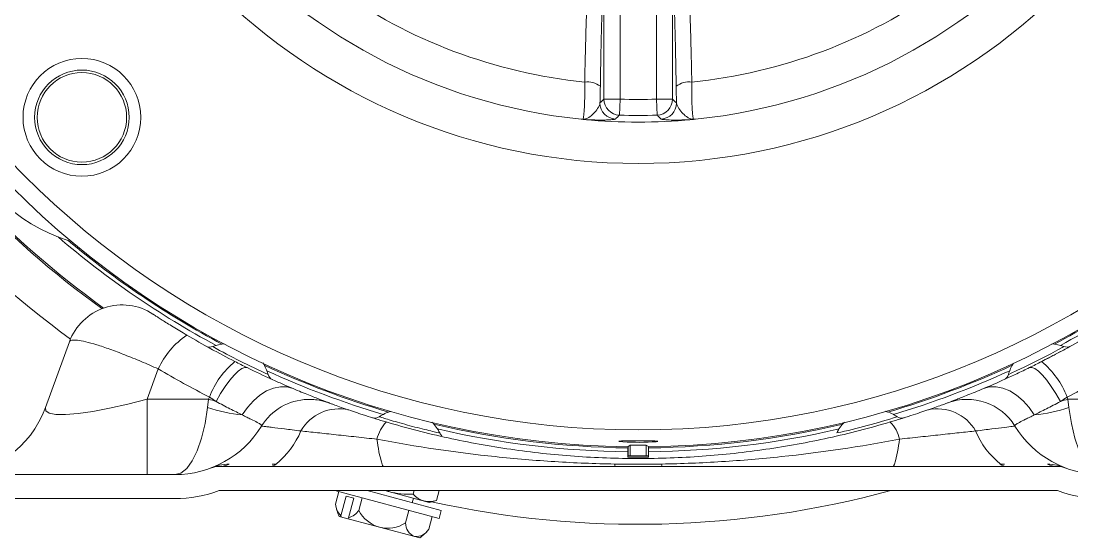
# Paper-space layout '_Right' of a CAD drawing. Header units: inches. Extents: x -5.71 to 3.63, y -3.65 to 3.62.
# Drawn here: x -2.304 to 1.619, y -3.647 to -1.718 of the extents above; entities that cross this region are included whole.
import ezdxf

# ---------------------------------------------------------------- set-up
doc = ezdxf.new("R2010")
doc.units = ezdxf.units.IN
doc.header["$MEASUREMENT"] = 0

psp = doc.layouts.new('_Right')

# ---------------------------------------------------------------- linework, layer by layer
at = {"color": 7, "linetype": 'Continuous', "lineweight": 15}
for p, q in [((-0.128, -2.0091), (-0.128, -1.4946)), ((-0.0681, -1.4946), (-0.0681, -2.0091)), ((0.0681, -2.0091), (0.0681, -1.4946)), ((0.128, -1.4946), (0.128, -2.0091)), ((-0.0681, -2.0091), (-0.128, -2.0091)), ((-0.0681, -2.0091), (-0.0701, -2.069)), ((0.128, -2.0091), (0.0681, -2.0091)), ((0.0701, -2.069), (0.0681, -2.0091)), ((-2.2129, -3.1603), (-2.1236, -2.915)), ((-1.6016, -2.9376), (-1.589, -2.9445)), ((-1.7919, -3.0161), (-1.8328, -3.1287)), ((-1.8328, -3.1287), (-1.8328, -3.4103)), ((-1.8328, -3.1287), (-1.6039, -3.1287)), ((-1.6039, -3.1287), (-1.6078, -3.1603)), ((-1.6039, -3.1287), (-1.6011, -3.121)), ((-1.1759, -3.1362), (-1.1703, -3.1377)), ((1.6011, -3.121), (1.6039, -3.1287)), ((1.6039, -3.1287), (1.6078, -3.1603)), ((1.6039, -3.1287), (1.8328, -3.1287)), ((-1.154, -3.143), (-1.1547, -3.1428)), ((1.1546, -3.1428), (1.1541, -3.143)), ((-0.0384, -3.345), (-0.0384, -3.3108)), ((-0.0382, -3.3061), (-0.03, -3.3002)), ((-0.0382, -3.3061), (-0.0382, -3.34)), ((-0.03, -3.3002), (-0.03, -3.34)), ((0.03, -3.3002), (0.0382, -3.3061)), ((0.03, -3.3002), (0.03, -3.34)), ((0.0382, -3.34), (0.0382, -3.3061)), ((0.0384, -3.3108), (0.0384, -3.345)), ((0.0384, -3.345), (-0.0384, -3.345)), ((0.0382, -3.34), (-0.0382, -3.34)), ((-3.25, -3.4103), (-1.73, -3.4103)), ((1.5648, -3.3803), (-1.5648, -3.3803)), ((1.5648, -3.47), (-1.5648, -3.47)), ((-1.1322, -3.47), (-0.7434, -3.5742)), ((-1.1298, -3.5206), (-1.1173, -3.474)), ((-1.0907, -3.4904), (-1.1104, -3.564)), ((-1.0617, -3.4982), (-1.0907, -3.4904)), ((-1.0124, -3.47), (-0.7354, -3.5442)), ((-0.7801, -3.5142), (-0.9456, -3.4699)), ((-0.8365, -3.47), (-0.8402, -3.4837)), ((-0.7433, -3.47), (-0.7532, -3.507)), ((-3.25, -3.5), (-1.73, -3.5)), ((-1.0814, -3.5718), (-1.0617, -3.4982)), ((-1.0428, -3.5439), (-1.0303, -3.4973)), ((-0.8436, -3.5152), (-0.8391, -3.4985)), ((-0.7801, -3.5142), (-0.7532, -3.507)), ((-1.1171, -3.5662), (-0.8157, -3.6469)), ((-0.8688, -3.5906), (-0.8563, -3.5439)), ((-0.7818, -3.6139), (-0.7693, -3.5672)), ((-0.7434, -3.5742), (-0.7354, -3.5442))]:
    psp.add_line(p, q, dxfattribs=at)
at = {"color": 8, "linetype": 'Continuous', "lineweight": 15}
for p, q in [((-1.3672, -3.371), (-1.3517, -3.371)), ((1.3517, -3.371), (1.3672, -3.371))]:
    psp.add_line(p, q, dxfattribs=at)
at = {"color": 8, "linetype": 'Continuous', "lineweight": 15, "flags": 128}
psp.add_lwpolyline([(1.3829, -3.0363), (1.3829, -3.0363), (1.3927, -3.0318), (1.4128, -3.0225), (1.4407, -3.0093), (1.4734, -2.9933), (1.5077, -2.976), (1.5398, -2.9592), (1.5659, -2.9451), (1.5829, -2.9357), (1.5886, -2.9325), (1.5886, -2.9325)], dxfattribs=at)
at = {"color": 7, "linetype": 'Continuous', "lineweight": 15, "flags": 128}
for points in [[(-1.4606, -3.0112), (-1.4694, -3.0102), (-1.4805, -3.0146), (-1.4937, -3.0243), (-1.5086, -3.039), (-1.5248, -3.0583), (-1.5418, -3.0816), (-1.5591, -3.1083), (-1.5762, -3.1376)], [(1.4606, -3.0112), (1.4694, -3.0102), (1.4805, -3.0146), (1.4937, -3.0243), (1.5086, -3.039), (1.5248, -3.0583), (1.5418, -3.0816), (1.5591, -3.1083), (1.5762, -3.1376)], [(-1.2886, -3.0896), (-1.3115, -3.0832), (-1.336, -3.0825), (-1.3616, -3.0875), (-1.3874, -3.0981), (-1.4127, -3.1139), (-1.4367, -3.1346), (-1.4589, -3.1595), (-1.4786, -3.1879)], [(1.2886, -3.0896), (1.3115, -3.0832), (1.336, -3.0825), (1.3616, -3.0875), (1.3874, -3.0981), (1.4127, -3.1139), (1.4367, -3.1346), (1.4589, -3.1595), (1.4786, -3.1879)], [(-2.2129, -3.1603), (-2.212, -3.1728), (-2.1989, -3.1815), (-2.174, -3.1861), (-2.1378, -3.1864), (-2.0915, -3.1826), (-2.0363, -3.1746), (-1.9736, -3.1627), (-1.9051, -3.1473), (-1.8328, -3.1287)], [(-1.6078, -3.1603), (-1.6174, -3.2203), (-1.6304, -3.2746), (-1.6464, -3.3214), (-1.665, -3.3594), (-1.6855, -3.3874), (-1.7074, -3.4045), (-1.73, -3.4103)], [(1.73, -3.4103), (1.7074, -3.4045), (1.6855, -3.3874), (1.665, -3.3594), (1.6464, -3.3214), (1.6304, -3.2746), (1.6174, -3.2203), (1.6078, -3.1603)], [(-0.9504, -3.3803), (-0.9512, -3.3802), (-0.952, -3.3797), (-0.9528, -3.379), (-0.9536, -3.3779), (-0.9544, -3.3766), (-0.9552, -3.375), (-0.9559, -3.3731), (-0.9566, -3.371)], [(0.9504, -3.3803), (0.9512, -3.3802), (0.952, -3.3797), (0.9528, -3.379), (0.9536, -3.3779), (0.9544, -3.3766), (0.9552, -3.375), (0.9559, -3.3731), (0.9566, -3.371)]]:
    psp.add_lwpolyline(points, dxfattribs=at)
at = {"color": 7, "linetype": 'Continuous', "lineweight": 15}
for centre, radius in [((0, 0), 3.2435), ((0, 0), 2.2493), ((-2.0771, -2.0771), 0.2198), ((-2.0771, -2.0771), 0.1765), ((-2.0771, -2.0771), 0.167)]:
    psp.add_circle(centre, radius, dxfattribs=at)
for centre, radius, start, end in [((0, 0), 2.095, 275.8537, 264.1463), ((0, 0), 3.3064, 180.6616, 269.3384), ((0, 0), 3.3064, 270.6616, 359.3384), ((0, 0), 1.9559, 234.6749, 264.1352), ((0, 0), 1.9559, 275.8648, 305.3251), ((0, 0), 3.5959, 210.3505, 233.8817), ((0, 0), 3.435, 211.8398, 234.3458), ((-0.1886, -2.0206), 0.0758, 51.6505, 98.5607), ((0.1886, -2.0206), 0.0758, 81.4393, 128.3495), ((-0.0828, -2.0233), 0.0601, 180.1745, 267.4772), ((-0.0679, -2.0089), 0.0601, 180.176, 267.8837), ((0, 0), 2.0103, 268.0598, 271.9402), ((0.0679, -2.0089), 0.0601, 272.1163, 359.824), ((0.0828, -2.0233), 0.0601, 272.5228, 359.8255), ((0, 0), 2.0702, 268.0598, 271.9402), ((0, 0), 2.095, 264.5518, 275.4482), ((-1.9481, -1.9481), 0.6153, 197.0317, 252.9683), ((0, 0), 3.311, 229.9997, 242.0058), ((0, 0), 3.311, 297.9942, 310.0003), ((-1.9266, -2.9867), 0.2097, 56.8451, 160), ((-1.5189, -3.1385), 0.2991, 123.7699, 155.851), ((0, -0.0375), 3.313, 239.4251, 242.9661), ((0, -0.0375), 3.313, 297.0339, 300.5749), ((-1.5994, -2.9045), 0.03, 240.8636, 291.7564), ((-1.5326, -3.0781), 0.156, 94.4361, 110.8916), ((1.5326, -3.0781), 0.156, 68.9436, 85.7112), ((1.5994, -2.9045), 0.03, 249.0364, 299.1557), ((0, 0.0168), 3.5227, 239.4251, 242.9661), ((-1.2985, -3.2381), 0.3245, 129.7059, 158.8417), ((-1.5326, -3.0781), 0.156, 15.4812, 32.7686), ((0, 0), 3.311, 245.0566, 253.6528), ((0, 0), 3.311, 286.3472, 294.9434), ((1.5326, -3.0781), 0.156, 147.4138, 164.3882), ((1.2985, -3.2381), 0.3245, 21.1583, 50.2941), ((0, 0.0168), 3.5227, 297.0339, 300.5749), ((-1.3533, -3.0286), 0.03, 195.5365, 245.6557), ((1.3533, -3.0286), 0.03, 294.3636, 345.2564), ((-1.2848, -2.1894), 0.9919, 251.2368, 252.9157), ((-1.2278, -3.3393), 0.2097, 91.7331, 148.3967), ((1.2278, -3.3393), 0.2097, 31.6033, 110.3972), ((1.2848, -2.1894), 0.9919, 287.0843, 288.7632), ((-2.57, -3.0303), 0.38, 270, 340), ((-1.4181, -2.589), 0.6019, 251.6229, 264.2322), ((-1.1174, -3.3287), 0.1636, 76.9803, 150.2803), ((-0.8808, -3.3245), 0.156, 106.0675, 123.5982), ((0.8808, -3.3245), 0.156, 56.3939, 74.3914), ((1.1174, -3.3287), 0.1636, 29.7197, 103.0197), ((1.4181, -2.589), 0.6019, 275.7678, 288.3771), ((-0.9837, -3.1696), 0.03, 252.5638, 303.5178), ((-0.8456, -3.307), 0.1329, 135.6825, 167.557), ((-0.8808, -3.3245), 0.156, 26.5501, 44.834), ((0.8808, -3.3245), 0.156, 135.1268, 153.4594), ((0.8456, -3.307), 0.1329, 12.443, 44.3175), ((0.9837, -3.1696), 0.03, 236.4835, 287.4362), ((-1.73, -3.0303), 0.38, 270, 328.3967), ((-1.5527, -3.1247), 0.3178, 309.2129, 337.2522), ((0, 0), 3.311, 256.6706, 269.3357), ((-0.7141, -3.2419), 0.03, 205.5921, 231.2106), ((0, 0), 3.311, 270.6643, 283.3294), ((1.5527, -3.1247), 0.3178, 202.7478, 230.7871), ((1.73, -3.0303), 0.38, 211.6033, 270), ((-0.3999, -3.2103), 0.5795, 186.7398, 196.0959), ((0.0029, -2.4701), 0.82, 264.6976, 273.4618), ((0.3999, -3.2103), 0.5795, 343.9041, 353.2602), ((0, 0), 3.3003, 269.4792, 270.5208), ((-1.5649, -3.3001), 0.0802, 270.076, 297.8864), ((-1.3781, -3.3383), 0.042, 271.0344, 308.9016), ((-0.0667, -3.3719), 0.0215, 177.4542, 202.8752), ((0.0667, -3.3719), 0.0215, 337.1248, 2.5458), ((1.3781, -3.3383), 0.042, 231.0984, 268.9656), ((1.5649, -3.3001), 0.0802, 242.1136, 269.924), ((-1.5648, -3.4703), 0.09, 90, 110.582), ((1.5648, -3.4703), 0.09, 69.418, 90), ((-1.73, -3.0303), 0.4697, 270, 290.582), ((-1.5648, -3.4703), 0.0003, 90, 110.582), ((0, 0), 3.5959, 257.6032, 285.2062), ((1.5648, -3.4703), 0.0003, 69.418, 90), ((1.73, -3.0303), 0.4697, 249.418, 270), ((-0.9353, -3.4907), 0.1968, 188.7597, 202.5686), ((-1.0567, -3.5139), 0.0735, 185.2556, 223.0407), ((-0.9254, -3.5046), 0.1943, 197.8217, 199.1693), ((-1.1028, -3.5015), 0.0735, 286.9593, 324.7444), ((-0.9353, -3.4907), 0.12, 206.3615, 303.6385), ((-0.8964, -3.5123), 0.1943, 197.8217, 199.1693), ((-0.8121, -3.59), 0.0568, 180.5696, 245.2131), ((-0.8307, -3.585), 0.0568, 264.7869, 329.4304), ((-0.9353, -3.4907), 0.1968, 307.4314, 321.2403)]:
    psp.add_arc(centre, radius, start, end, dxfattribs=at)
at = {"color": 8, "linetype": 'Continuous', "lineweight": 15}
for centre, radius, start, end in [((0, 0), 3.4294, 211.8948, 234.4095), ((0, 0), 3.3256, 229.3568, 241.7076), ((0, 0), 3.3256, 298.2924, 310.6432), ((-0.2472, -0.5279), 2.7535, 240.859, 245.6557), ((0, 0), 3.3256, 245.3549, 253.3503), ((0, 0), 3.3256, 286.6497, 294.6451), ((0.1421, -0.5677), 2.7535, 282.5786, 287.4362), ((0, 0), 3.3256, 256.9731, 269.3387), ((0, 0), 3.3256, 270.6613, 283.0269)]:
    psp.add_arc(centre, radius, start, end, dxfattribs=at)
at = {"color": 7, "linetype": 'Continuous', "lineweight": 15}
for points, knots in [([(-0.1999, -1.9456), (-0.1993, -1.9192), (-0.1988, -1.8931), (-0.1976, -1.8416), (-0.1969, -1.816), (-0.1948, -1.7411), (-0.1933, -1.6931), (-0.1898, -1.6008), (-0.1879, -1.5566), (-0.1849, -1.4932), (-0.1838, -1.4726), (-0.1816, -1.4328), (-0.1805, -1.4136), (-0.1793, -1.395)], [0, 0, 0, 0, 0.125, 0.125, 0.25, 0.25, 0.5, 0.5, 0.75, 0.75, 0.875, 0.875, 1, 1, 1, 1]), ([(0.1793, -1.395), (0.1805, -1.4136), (0.1816, -1.4328), (0.1838, -1.4726), (0.1849, -1.4932), (0.1879, -1.5565), (0.1898, -1.6006), (0.1933, -1.6929), (0.1948, -1.7409), (0.1969, -1.8161), (0.1976, -1.8416), (0.1988, -1.8932), (0.1993, -1.9192), (0.1999, -1.9456)], [0, 0, 0, 0, 0.125, 0.125, 0.25, 0.25, 0.5, 0.5, 0.75, 0.75, 0.875, 0.875, 1, 1, 1, 1]), ([(-0.128, -1.4946), (-0.1312, -1.5601), (-0.1339, -1.6322), (-0.1368, -1.7308), (-0.1373, -1.7509), (-0.1384, -1.7916), (-0.1388, -1.8122), (-0.1402, -1.8747), (-0.1409, -1.9174), (-0.1415, -1.9611)], [0, 0, 0, 0, 0.5, 0.5, 0.625, 0.625, 0.75, 0.75, 1, 1, 1, 1]), ([(0.1415, -1.9611), (0.1403, -1.8737), (0.1385, -1.7909), (0.1357, -1.693), (0.1351, -1.6737), (0.1338, -1.6357), (0.1332, -1.6169), (0.1311, -1.5622), (0.1296, -1.5275), (0.128, -1.4946)], [0, 0, 0, 0, 0.5, 0.5, 0.625, 0.625, 0.75, 0.75, 1, 1, 1, 1]), ([(-0.2064, -2.0844), (-0.2053, -2.0819), (-0.2042, -2.0768), (-0.2024, -2.0613), (-0.2016, -2.0512), (-0.2007, -2.0328), (-0.2005, -2.0261), (-0.2001, -2.012), (-0.1999, -2.0045), (-0.1997, -1.9888), (-0.1997, -1.9805), (-0.1997, -1.9634), (-0.1997, -1.9546), (-0.1999, -1.9456)], [0, 0, 0, 0, 0.25, 0.25, 0.5, 0.5, 0.625, 0.625, 0.75, 0.75, 0.875, 0.875, 1, 1, 1, 1]), ([(0.1429, -2.0235), (0.1426, -2.0138), (0.1423, -2.0036), (0.1419, -1.9828), (0.1417, -1.9721), (0.1415, -1.9611)], [0, 0, 0, 0, 0.5, 0.5, 1, 1, 1, 1]), ([(0.1999, -1.9456), (0.1996, -1.9637), (0.1996, -1.9806), (0.1999, -2.0044), (0.2001, -2.0119), (0.2005, -2.026), (0.2007, -2.0326), (0.2013, -2.0449), (0.2016, -2.0506), (0.2024, -2.0607), (0.2028, -2.0651), (0.2037, -2.0728), (0.2042, -2.0761), (0.2053, -2.0813), (0.2058, -2.0832), (0.2064, -2.0844)], [0, 0, 0, 0, 0.25, 0.25, 0.375, 0.375, 0.5, 0.5, 0.625, 0.625, 0.75, 0.75, 0.875, 0.875, 1, 1, 1, 1]), ([(-0.2064, -2.0844), (-0.2059, -2.0845), (-0.2054, -2.0845), (-0.2045, -2.0845), (-0.2042, -2.0845), (-0.2032, -2.0844), (-0.2026, -2.0844), (-0.201, -2.0841), (-0.2, -2.084), (-0.1973, -2.0833), (-0.1957, -2.0828), (-0.1908, -2.081), (-0.1877, -2.0794), (-0.1785, -2.0737), (-0.1725, -2.0687), (-0.1613, -2.0571), (-0.1559, -2.0506), (-0.1472, -2.0371), (-0.1438, -2.0302), (-0.1429, -2.0235)], [0, 0, 0, 0, 0.007812, 0.007812, 0.015625, 0.015625, 0.03125, 0.03125, 0.0625, 0.0625, 0.125, 0.125, 0.25, 0.25, 0.5, 0.5, 0.75, 0.75, 1, 1, 1, 1]), ([(0.1429, -2.0235), (0.1437, -2.0302), (0.1472, -2.0371), (0.1559, -2.0506), (0.1613, -2.0571), (0.1725, -2.0687), (0.1785, -2.0737), (0.1877, -2.0794), (0.1908, -2.081), (0.1957, -2.0828), (0.1974, -2.0833), (0.2001, -2.084), (0.201, -2.0842), (0.2026, -2.0844), (0.2032, -2.0844), (0.2042, -2.0845), (0.2045, -2.0845), (0.2054, -2.0845), (0.2059, -2.0845), (0.2064, -2.0844)], [0, 0, 0, 0, 0.25, 0.25, 0.5, 0.5, 0.75, 0.75, 0.875, 0.875, 0.9375, 0.9375, 0.96875, 0.96875, 0.984375, 0.984375, 0.992188, 0.992188, 1, 1, 1, 1]), ([(-0.0701, -2.069), (-0.0722, -2.071), (-0.0744, -2.0731), (-0.0765, -2.0751), (-0.0795, -2.0778), (-0.0825, -2.0806), (-0.0854, -2.0834)], [0, 0, 0, 0, 0.003048, 0.003048, 0.003048, 0.007249691, 0.007249691, 0.007249691, 0.007249691]), ([(0.0854, -2.0834), (0.0833, -2.0814), (0.0811, -2.0794), (0.079, -2.0773), (0.076, -2.0746), (0.0731, -2.0718), (0.0701, -2.069)], [0, 0, 0, 0, 0.003048, 0.003048, 0.003048, 0.007249691, 0.007249691, 0.007249691, 0.007249691]), ([(-0.2137, -2.0841), (-0.2123, -2.0842), (-0.211, -2.0843), (-0.2084, -2.0845), (-0.2073, -2.0845), (-0.2064, -2.0844)], [0, 0, 0, 0, 0.5, 0.5, 1, 1, 1, 1]), ([(-0.0854, -2.0834), (-0.0865, -2.0843), (-0.0906, -2.0851), (-0.1005, -2.0861), (-0.1044, -2.0863), (-0.113, -2.0868), (-0.1177, -2.0869), (-0.1331, -2.0873), (-0.1448, -2.0873), (-0.1638, -2.0869), (-0.1703, -2.0868), (-0.1805, -2.0864), (-0.1839, -2.0863), (-0.1911, -2.086), (-0.1947, -2.0858), (-0.1989, -2.0855)], [0, 0, 0, 0, 0.25, 0.25, 0.375, 0.375, 0.5, 0.5, 0.75, 0.75, 0.875, 0.875, 0.9375, 0.9375, 1, 1, 1, 1]), ([(0.1989, -2.0855), (0.1947, -2.0858), (0.1911, -2.086), (0.1839, -2.0863), (0.1805, -2.0864), (0.1703, -2.0868), (0.1638, -2.0869), (0.1448, -2.0873), (0.1331, -2.0873), (0.1127, -2.0868), (0.104, -2.0864), (0.0941, -2.0854), (0.0913, -2.0851), (0.0873, -2.0843), (0.0859, -2.0839), (0.0854, -2.0834)], [0, 0, 0, 0, 0.0625, 0.0625, 0.125, 0.125, 0.25, 0.25, 0.5, 0.5, 0.75, 0.75, 0.875, 0.875, 1, 1, 1, 1]), ([(0.2137, -2.0841), (0.2123, -2.0842), (0.211, -2.0843), (0.2085, -2.0845), (0.2073, -2.0845), (0.2064, -2.0844)], [0, 0, 0, 0, 0.5, 0.5, 1, 1, 1, 1]), ([(-1.8119, -2.8111), (-1.8119, -2.8111), (-1.8111, -2.8116), (-1.8081, -2.8136), (-1.8059, -2.8151), (-1.8, -2.8189), (-1.7963, -2.8213), (-1.7876, -2.8268), (-1.7827, -2.83), (-1.7715, -2.8371), (-1.7652, -2.8411), (-1.7517, -2.8496), (-1.7444, -2.8541), (-1.7287, -2.8637), (-1.7204, -2.8688), (-1.7033, -2.8791), (-1.6944, -2.8844), (-1.6852, -2.8899)], [0, 0, 0, 0, 0.125, 0.125, 0.25, 0.25, 0.375, 0.375, 0.5, 0.5, 0.625, 0.625, 0.75, 0.75, 0.875, 0.875, 1, 1, 1, 1]), ([(-1.7919, -3.0161), (-1.8136, -3.0064), (-1.8348, -2.9972), (-1.866, -2.9841), (-1.8762, -2.9798), (-1.8966, -2.9715), (-1.9067, -2.9675), (-1.9362, -2.9559), (-1.9548, -2.9489), (-1.9812, -2.9395), (-1.9897, -2.9365), (-2.0062, -2.931), (-2.0142, -2.9284), (-2.0369, -2.9214), (-2.0505, -2.9176), (-2.0746, -2.9118), (-2.0852, -2.9098), (-2.1026, -2.9079), (-2.1094, -2.9079), (-2.1194, -2.9099), (-2.1225, -2.912), (-2.1236, -2.915)], [0, 0, 0, 0, 0.125, 0.125, 0.1875, 0.1875, 0.25, 0.25, 0.375, 0.375, 0.4375, 0.4375, 0.5, 0.5, 0.625, 0.625, 0.75, 0.75, 0.875, 0.875, 1, 1, 1, 1]), ([(1.494, -2.9944), (1.5026, -2.9901), (1.5249, -2.9788), (1.5583, -2.9612), (1.5888, -2.9447), (1.6099, -2.9331), (1.6127, -2.9315), (1.614, -2.9307)], [0, 0, 0, 0, 0.133743, 0.346458, 0.560293, 0.776989, 1, 1, 1, 1]), ([(-1.4606, -3.0112), (-1.4286, -3.0269), (-1.3982, -3.0412), (-1.3548, -3.0608), (-1.3407, -3.0671), (-1.3137, -3.0789), (-1.3008, -3.0845), (-1.2886, -3.0896)], [0, 0, 0, 0, 0.5, 0.5, 0.75, 0.75, 1, 1, 1, 1]), ([(1.2886, -3.0896), (1.3131, -3.0793), (1.3398, -3.0677), (1.3831, -3.048), (1.3981, -3.0411), (1.4289, -3.0266), (1.4446, -3.019), (1.4606, -3.0112)], [0, 0, 0, 0, 0.5, 0.5, 0.75, 0.75, 1, 1, 1, 1]), ([(-1.2886, -3.0896), (-1.2778, -3.0942), (-1.2676, -3.0984), (-1.2484, -3.1063), (-1.2393, -3.11), (-1.2143, -3.12), (-1.2003, -3.1254), (-1.1833, -3.132), (-1.1782, -3.1339), (-1.1696, -3.1372), (-1.1661, -3.1385), (-1.1575, -3.1417), (-1.1547, -3.1428), (-1.1547, -3.1428)], [0, 0, 0, 0, 0.125, 0.125, 0.25, 0.25, 0.5, 0.5, 0.625, 0.625, 0.75, 0.75, 1, 1, 1, 1]), ([(1.1547, -3.1428), (1.1547, -3.1428), (1.1575, -3.1417), (1.1661, -3.1385), (1.1696, -3.1372), (1.1782, -3.1339), (1.1833, -3.132), (1.2003, -3.1254), (1.2143, -3.12), (1.2393, -3.11), (1.2484, -3.1063), (1.2676, -3.0984), (1.2778, -3.0942), (1.2886, -3.0896)], [0, 0, 0, 0, 0.25, 0.25, 0.375, 0.375, 0.5, 0.5, 0.75, 0.75, 0.875, 0.875, 1, 1, 1, 1]), ([(-1.4786, -3.1879), (-1.4855, -3.1843), (-1.4928, -3.1806), (-1.5081, -3.1728), (-1.5162, -3.1687), (-1.5408, -3.1562), (-1.5581, -3.1472), (-1.5762, -3.1376)], [0, 0, 0, 0, 0.25, 0.25, 0.5, 0.5, 1, 1, 1, 1]), ([(-1.1536, -3.1432), (-1.1538, -3.1431), (-1.1544, -3.1429), (-1.1549, -3.1427), (-1.1553, -3.1425), (-1.1561, -3.1422), (-1.1569, -3.1419), (-1.1593, -3.1411), (-1.1644, -3.1394), (-1.1755, -3.1361), (-1.1936, -3.1321), (-1.2145, -3.1293), (-1.2287, -3.13), (-1.2342, -3.1303)], [0, 0, 0, 0, 0.05637, 0.133625, 0.185945, 0.200735, 0.212687, 0.22854, 0.282939, 0.370582, 0.576286, 0.836594, 1, 1, 1, 1]), ([(1.5762, -3.1376), (1.5672, -3.1424), (1.5583, -3.1471), (1.5408, -3.1562), (1.5322, -3.1605), (1.5076, -3.1731), (1.4924, -3.1808), (1.4786, -3.1879)], [0, 0, 0, 0, 0.25, 0.25, 0.5, 0.5, 1, 1, 1, 1]), ([(-1.1536, -3.1432), (-1.1535, -3.1432), (-1.1526, -3.1435), (-1.1397, -3.1483), (-1.1113, -3.1587), (-1.085, -3.1678), (-1.0806, -3.1693)], [0, 0, 0, 0, 0.012392, 0.320649, 0.88441, 1, 1, 1, 1]), ([(-1.0806, -3.1693), (-1.0717, -3.1724), (-1.0621, -3.1756), (-1.0465, -3.1809), (-1.0411, -3.1827), (-1.0299, -3.1864), (-1.024, -3.1883), (-1.006, -3.1941), (-0.9936, -3.198), (-0.9678, -3.206), (-0.9543, -3.2101), (-0.9407, -3.2141)], [0, 0, 0, 0, 0.25, 0.25, 0.375, 0.375, 0.5, 0.5, 0.75, 0.75, 1, 1, 1, 1]), ([(0.9407, -3.2141), (0.9543, -3.2101), (0.9676, -3.2061), (0.987, -3.2001), (0.9933, -3.1981), (1.0058, -3.1941), (1.012, -3.1921), (1.03, -3.1864), (1.0412, -3.1827), (1.062, -3.1757), (1.0717, -3.1724), (1.0806, -3.1693)], [0, 0, 0, 0, 0.25, 0.25, 0.375, 0.375, 0.5, 0.5, 0.75, 0.75, 1, 1, 1, 1]), ([(1.0806, -3.1693), (1.0823, -3.1687), (1.105, -3.1609), (1.1374, -3.1492), (1.1531, -3.1434), (1.1541, -3.143), (1.1541, -3.143)], [0, 0, 0, 0, 0.0432336, 0.5616997, 0.9937863, 1, 1, 1, 1]), ([(-1.4064, -3.2294), (-1.4055, -3.2281), (-1.4065, -3.2263), (-1.4106, -3.2229), (-1.4124, -3.2216), (-1.4169, -3.2188), (-1.4196, -3.2172), (-1.429, -3.2121), (-1.4368, -3.2082), (-1.4508, -3.2013), (-1.4559, -3.1988), (-1.4668, -3.1936), (-1.4725, -3.1909), (-1.4786, -3.1879)], [0, 0, 0, 0, 0.25, 0.25, 0.375, 0.375, 0.5, 0.5, 0.75, 0.75, 0.875, 0.875, 1, 1, 1, 1]), ([(-0.9407, -3.2141), (-0.8644, -3.2367), (-0.7876, -3.2565), (-0.6327, -3.2905), (-0.5547, -3.3047), (-0.4367, -3.3218), (-0.3972, -3.3268), (-0.318, -3.3354), (-0.2782, -3.339), (-0.1589, -3.3476), (-0.0793, -3.3505), (0.0798, -3.3505), (0.1595, -3.3476), (0.3188, -3.3361), (0.3979, -3.3275), (0.5549, -3.3047), (0.6329, -3.2905), (0.7876, -3.2565), (0.8644, -3.2367), (0.9407, -3.2141)], [0, 0, 0, 0, 0.125, 0.125, 0.25, 0.25, 0.3125, 0.3125, 0.375, 0.375, 0.5, 0.5, 0.625, 0.625, 0.75, 0.75, 0.875, 0.875, 1, 1, 1, 1]), ([(1.4786, -3.1879), (1.4725, -3.1909), (1.4668, -3.1936), (1.4559, -3.1988), (1.4508, -3.2013), (1.4368, -3.2082), (1.429, -3.2121), (1.4196, -3.2172), (1.4169, -3.2188), (1.4124, -3.2216), (1.4106, -3.2229), (1.4065, -3.2263), (1.4055, -3.2281), (1.4064, -3.2294)], [0, 0, 0, 0, 0.125, 0.125, 0.25, 0.25, 0.5, 0.5, 0.625, 0.625, 0.75, 0.75, 1, 1, 1, 1]), ([(-1.2595, -3.2476), (-1.2707, -3.2462), (-1.2814, -3.2448), (-1.3017, -3.2422), (-1.3112, -3.2409), (-1.338, -3.2376), (-1.3535, -3.2357), (-1.3727, -3.2333), (-1.3785, -3.2327), (-1.3885, -3.2315), (-1.3927, -3.231), (-1.4028, -3.2298), (-1.4064, -3.2294), (-1.4064, -3.2294)], [0, 0, 0, 0, 0.125, 0.125, 0.25, 0.25, 0.5, 0.5, 0.625, 0.625, 0.75, 0.75, 1, 1, 1, 1]), ([(-0.9754, -3.2783), (-1.0014, -3.2754), (-1.0271, -3.2726), (-1.0654, -3.2684), (-1.078, -3.267), (-1.1032, -3.2643), (-1.1158, -3.263), (-1.1523, -3.2591), (-1.1755, -3.2566), (-1.2085, -3.2531), (-1.2193, -3.252), (-1.2401, -3.2497), (-1.25, -3.2487), (-1.2595, -3.2476)], [0, 0, 0, 0, 0.25, 0.25, 0.375, 0.375, 0.5, 0.5, 0.75, 0.75, 0.875, 0.875, 1, 1, 1, 1]), ([(1.2595, -3.2476), (1.2405, -3.2497), (1.22, -3.2519), (1.1871, -3.2554), (1.1757, -3.2566), (1.1523, -3.2591), (1.1403, -3.2604), (1.1038, -3.2643), (1.0788, -3.2669), (1.0404, -3.2711), (1.0274, -3.2725), (1.0014, -3.2754), (0.9884, -3.2769), (0.9754, -3.2783)], [0, 0, 0, 0, 0.25, 0.25, 0.375, 0.375, 0.5, 0.5, 0.75, 0.75, 0.875, 0.875, 1, 1, 1, 1]), ([(1.4064, -3.2294), (1.4064, -3.2294), (1.4055, -3.2295), (1.402, -3.2299), (1.3995, -3.2302), (1.3894, -3.2314), (1.3795, -3.2325), (1.3535, -3.2357), (1.3378, -3.2376), (1.3021, -3.2421), (1.2819, -3.2447), (1.2595, -3.2476)], [0, 0, 0, 0, 0.125, 0.125, 0.25, 0.25, 0.5, 0.5, 0.75, 0.75, 1, 1, 1, 1]), ([(-0.0882, -3.371), (-0.1625, -3.3697), (-0.2368, -3.3667), (-0.3854, -3.3575), (-0.4597, -3.3513), (-0.6817, -3.3278), (-0.8289, -3.3059), (-0.9754, -3.2783)], [0, 0, 0, 0, 0.25, 0.25, 0.5, 0.5, 1, 1, 1, 1]), ([(0.0726, -3.2862), (0.0726, -3.286), (0.0725, -3.2854), (0.0627, -3.2848), (0.0459, -3.2844), (0.0237, -3.2842), (-0.0011, -3.2841), (-0.0259, -3.2842), (-0.0477, -3.2844), (-0.0639, -3.2849), (-0.0728, -3.2855), (-0.0726, -3.286), (-0.0725, -3.2862)], [0, 0, 0, 0, 0.075352, 0.182818, 0.2902, 0.397541, 0.504873, 0.612206, 0.71954, 0.826872, 0.934213, 1, 1, 1, 1]), ([(0.0524, -3.2886), (0.0583, -3.2883), (0.063, -3.2879), (0.0701, -3.2872), (0.0723, -3.2868), (0.0731, -3.2865)], [0, 0, 0, 0, 0.5, 0.5, 1, 1, 1, 1]), ([(0.9754, -3.2783), (0.8288, -3.3059), (0.6817, -3.3278), (0.4599, -3.3513), (0.3857, -3.3575), (0.2371, -3.3667), (0.1626, -3.3697), (0.0882, -3.371)], [0, 0, 0, 0, 0.5, 0.5, 0.75, 0.75, 1, 1, 1, 1]), ([(-1.5274, -3.371), (-1.5392, -3.371), (-1.5513, -3.3728), (-1.5747, -3.3783), (-1.5859, -3.3821), (-1.5964, -3.386)], [0, 0, 0, 0, 0.5, 0.5, 1, 1, 1, 1]), ([(1.5274, -3.371), (1.5392, -3.371), (1.5513, -3.3728), (1.5747, -3.3783), (1.5859, -3.3821), (1.5964, -3.386)], [0, 0, 0, 0, 0.5, 0.5, 1, 1, 1, 1]), ([(-0.9308, -3.4739), (-0.9329, -3.4734), (-0.9367, -3.4725), (-0.9401, -3.4708), (-0.9417, -3.47)], [0, 0, 0, 0, 0.5527578, 1, 1, 1, 1]), ([(-0.8003, -3.5088), (-0.8077, -3.5069), (-0.8147, -3.5036), (-0.828, -3.495), (-0.8342, -3.4897), (-0.8402, -3.4837)], [0, 0, 0, 0, 0.5, 0.5, 1, 1, 1, 1])]:
    psp.add_open_spline(points, degree=3, knots=knots, dxfattribs=at)
for points in [[(-0.1415, -1.9611), (-0.1418, -1.9832), (-0.1423, -2.004), (-0.1429, -2.0235)], [(-0.1429, -2.0235), (-0.1379, -2.0187), (-0.133, -2.0139), (-0.128, -2.0091)], [(0.128, -2.0091), (0.133, -2.0139), (0.1379, -2.0187), (0.1429, -2.0235)], [(-0.1989, -2.0855), (-0.2038, -2.0851), (-0.2087, -2.0846), (-0.2137, -2.0841)], [(0.2137, -2.0841), (0.2087, -2.0846), (0.2038, -2.0851), (0.1989, -2.0855)], [(-1.5058, -2.9885), (-1.4906, -2.9963), (-1.4756, -3.0038), (-1.4606, -3.0112)], [(1.4606, -3.0112), (1.4756, -3.0038), (1.4906, -2.9963), (1.5058, -2.9885)], [(-1.5762, -3.1376), (-1.5845, -3.1322), (-1.5927, -3.1266), (-1.6011, -3.121)], [(1.6011, -3.121), (1.5927, -3.1266), (1.5845, -3.1322), (1.5762, -3.1376)], [(-0.0882, -3.371), (-0.0294, -3.3715), (0.0294, -3.3715), (0.0882, -3.371)], [(-0.8402, -3.4837), (-0.8709, -3.4843), (-0.9012, -3.4818), (-0.9308, -3.4739)], [(-0.7532, -3.507), (-0.7697, -3.5114), (-0.7855, -3.5128), (-0.8003, -3.5088)]]:
    psp.add_open_spline(points, degree=3, dxfattribs=at)
at = {"color": 8, "linetype": 'Continuous', "lineweight": 15}
for points, knots in [([(-1.1405, -3.148), (-1.1469, -3.1456), (-1.1533, -3.1433), (-1.154, -3.143), (-1.154, -3.143)], [0, 0, 0, 0, 0.998549, 1, 1, 1, 1]), ([(-0.9671, -3.1946), (-0.9671, -3.1946), (-0.9671, -3.1946), (-0.9627, -3.196), (-0.9441, -3.2018), (-0.916, -3.2102), (-0.8811, -3.2202), (-0.8429, -3.2306), (-0.8055, -3.2401), (-0.7731, -3.2479), (-0.7507, -3.2531), (-0.7411, -3.2552), (-0.7416, -3.2551), (-0.7417, -3.2551)], [0, 0, 0, 0, 0.001434, 0.1105, 0.217262, 0.322565, 0.427047, 0.531962, 0.6384, 0.746771, 0.85582, 0.96483, 1, 1, 1, 1])]:
    psp.add_open_spline(points, degree=3, knots=knots, dxfattribs=at)

doc.saveas('drawing.dxf')
